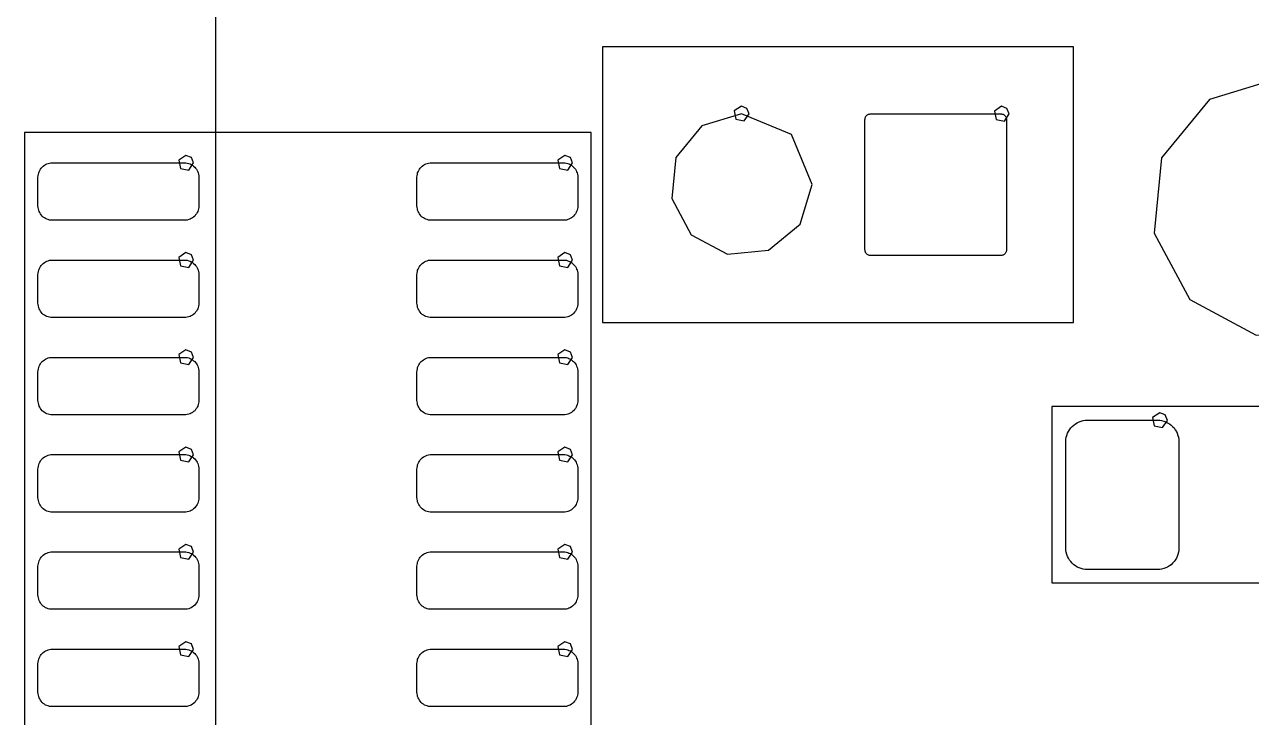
# Model space of a CAD drawing. Extents: x 114 to 258, y 8 to 198.
# Drawn here: x 204.55 to 220.57, y 178.35 to 187.4 of the extents above; entities that cross this region are included whole.
import ezdxf

# ---------------------------------------------------------------- set-up
doc = ezdxf.new("R2010")
doc.units = 0

msp = doc.modelspace()

# ---------------------------------------------------------------- linework, layer by layer
at = {"layer": 'Layer 1', "color": 7}
for points in [[(207.0481, 174.81022), (207.0481, 198.00804)], [(218.2495, 187.1089), (212.09762, 187.1089)], [(212.09762, 187.1089), (212.09762, 183.50972)], [(218.2495, 183.50972), (218.2495, 187.1089)], [(220.967808, 186.704791), (220.024565, 186.418662), (219.399253, 185.656716), (219.302639, 184.675776), (219.767288, 183.806479), (220.636585, 183.34183), (221.617525, 183.438444), (222.37947, 184.063757), (222.6656, 185.006999), (222.536363, 185.656716), (222.168328, 186.207519), (221.617525, 186.575554), (220.967808, 186.704791), (220.967808, 186.704791)], [(213.91118, 186.2326), (213.39556, 186.07766)], [(213.91118, 186.2326), (213.39556, 186.07766)], [(213.91118, 186.331228), (213.818792, 186.269497), (213.840469, 186.160518), (213.949448, 186.13884), (214.01118, 186.231228), (213.981891, 186.301939), (213.91118, 186.331228), (213.91118, 186.331228)], [(213.91118, 186.331228), (213.818792, 186.269497), (213.840469, 186.160518), (213.949448, 186.13884), (214.01118, 186.231228), (213.981891, 186.301939), (213.91118, 186.331228), (213.91118, 186.331228)], [(214.56396, 185.96082), (213.91118, 186.2326)], [(214.56396, 185.96082), (213.91118, 186.2326)], [(215.54186, 186.20466), (215.54694, 186.20974)], [(215.54186, 186.20466), (215.54694, 186.20974)], [(215.54694, 186.20974), (215.55202, 186.21482)], [(215.54694, 186.20974), (215.55202, 186.21482)], [(215.55202, 186.21482), (215.55964, 186.2199)], [(215.55202, 186.21482), (215.55964, 186.2199)], [(215.55964, 186.2199), (215.56472, 186.22244)], [(215.55964, 186.2199), (215.56472, 186.22244)], [(215.56472, 186.22244), (215.57234, 186.22752)], [(215.56472, 186.22244), (215.57234, 186.22752)], [(215.57234, 186.22752), (215.57742, 186.23006)], [(215.57234, 186.22752), (215.57742, 186.23006)], [(215.57742, 186.23006), (215.58504, 186.23006)], [(215.57742, 186.23006), (215.58504, 186.23006)], [(215.58504, 186.23006), (215.59266, 186.2326)], [(215.58504, 186.23006), (215.59266, 186.2326)], [(215.59266, 186.2326), (215.60028, 186.2326)], [(215.59266, 186.2326), (215.60028, 186.2326)], [(215.60028, 186.2326), (217.29954, 186.2326)], [(215.60028, 186.2326), (217.29954, 186.2326)], [(217.308684, 186.330873), (217.216296, 186.269141), (217.237973, 186.160162), (217.346952, 186.138485), (217.408684, 186.230873), (217.379395, 186.301584), (217.308684, 186.330873), (217.308684, 186.330873)], [(217.308684, 186.330873), (217.216296, 186.269141), (217.237973, 186.160162), (217.346952, 186.138485), (217.408684, 186.230873), (217.379395, 186.301584), (217.308684, 186.330873), (217.308684, 186.330873)], [(217.29954, 186.2326), (217.30716, 186.2326)], [(217.29954, 186.2326), (217.30716, 186.2326)], [(217.30716, 186.2326), (217.31478, 186.23006)], [(217.30716, 186.2326), (217.31478, 186.23006)], [(217.31478, 186.23006), (217.3224, 186.23006)], [(217.31478, 186.23006), (217.3224, 186.23006)], [(217.3224, 186.23006), (217.33002, 186.22752)], [(217.3224, 186.23006), (217.33002, 186.22752)], [(217.33002, 186.22752), (217.3351, 186.22244)], [(217.33002, 186.22752), (217.3351, 186.22244)], [(217.3351, 186.22244), (217.34272, 186.2199)], [(217.3351, 186.22244), (217.34272, 186.2199)], [(217.34272, 186.2199), (217.3478, 186.21482)], [(217.34272, 186.2199), (217.3478, 186.21482)], [(217.3478, 186.21482), (217.35288, 186.20974)], [(217.3478, 186.21482), (217.35288, 186.20974)], [(217.35288, 186.20974), (217.35796, 186.20466)], [(217.35288, 186.20974), (217.35796, 186.20466)], [(213.39556, 186.07766), (213.0552, 185.6611)], [(213.39556, 186.07766), (213.0552, 185.6611)], [(215.52408, 186.1564), (215.52662, 186.16402)], [(215.52408, 186.1564), (215.52662, 186.16402)], [(215.52408, 184.45714), (215.52408, 186.1564)], [(215.52408, 184.45714), (215.52408, 186.1564)], [(215.52662, 186.17164), (215.52916, 186.17926)], [(215.52662, 186.17164), (215.52916, 186.17926)], [(215.52662, 186.16402), (215.52662, 186.17164)], [(215.52662, 186.16402), (215.52662, 186.17164)], [(215.52916, 186.17926), (215.5317, 186.18688)], [(215.52916, 186.17926), (215.5317, 186.18688)], [(215.5317, 186.18688), (215.53424, 186.19196)], [(215.5317, 186.18688), (215.53424, 186.19196)], [(215.53424, 186.19196), (215.53678, 186.19958)], [(215.53424, 186.19196), (215.53678, 186.19958)], [(215.53678, 186.19958), (215.54186, 186.20466)], [(215.53678, 186.19958), (215.54186, 186.20466)], [(217.35796, 186.20466), (217.36304, 186.19958)], [(217.35796, 186.20466), (217.36304, 186.19958)], [(217.36304, 186.19958), (217.36558, 186.19196)], [(217.36304, 186.19958), (217.36558, 186.19196)], [(217.36558, 186.19196), (217.37066, 186.18688)], [(217.36558, 186.19196), (217.37066, 186.18688)], [(217.37066, 186.18688), (217.37066, 186.17926)], [(217.37066, 186.18688), (217.37066, 186.17926)], [(217.37066, 186.17926), (217.3732, 186.17164)], [(217.37066, 186.17926), (217.3732, 186.17164)], [(217.3732, 186.17164), (217.37574, 186.16402)], [(217.3732, 186.17164), (217.37574, 186.16402)], [(217.37574, 186.16402), (217.37574, 186.1564)], [(217.37574, 186.16402), (217.37574, 186.1564)], [(217.37574, 186.1564), (217.37574, 184.45714)], [(217.37574, 186.1564), (217.37574, 184.45714)], [(211.94776, 185.98876), (204.54874, 185.98876)], [(204.54874, 185.98876), (204.54874, 176.82952)], [(211.94776, 176.82952), (211.94776, 185.98876)], [(214.83574, 185.30804), (214.56396, 185.96082)], [(214.83574, 185.30804), (214.56396, 185.96082)], [(204.80782, 185.56204), (204.82306, 185.56966)], [(204.82306, 185.56966), (204.84084, 185.57728)], [(204.84084, 185.57728), (204.85862, 185.5849)], [(204.85862, 185.5849), (204.8764, 185.58998)], [(204.8764, 185.58998), (204.89418, 185.59252)], [(204.89418, 185.59252), (204.91196, 185.59252)], [(204.91196, 185.59252), (206.63662, 185.59252)], [(206.657194, 185.690336), (206.564806, 185.628604), (206.586483, 185.519625), (206.695462, 185.497948), (206.757194, 185.590336), (206.727905, 185.661046), (206.657194, 185.690336), (206.657194, 185.690336)], [(206.63662, 185.59252), (206.65694, 185.59252)], [(206.65694, 185.59252), (206.67472, 185.58998)], [(206.67472, 185.58998), (206.6925, 185.5849)], [(206.6925, 185.5849), (206.71028, 185.57728)], [(206.71028, 185.57728), (206.72552, 185.56966)], [(206.72552, 185.56966), (206.74076, 185.56204)], [(209.75828, 185.56204), (209.77352, 185.56966)], [(209.77352, 185.56966), (209.7913, 185.57728)], [(209.7913, 185.57728), (209.80908, 185.5849)], [(209.80908, 185.5849), (209.82686, 185.58998)], [(209.82686, 185.58998), (209.84464, 185.59252)], [(209.84464, 185.59252), (209.86242, 185.59252)], [(209.86242, 185.59252), (211.58708, 185.59252)], [(211.607146, 185.690336), (211.514758, 185.628604), (211.536435, 185.519625), (211.645414, 185.497948), (211.707146, 185.590336), (211.677857, 185.661046), (211.607146, 185.690336), (211.607146, 185.690336)], [(211.58708, 185.59252), (211.60486, 185.59252)], [(211.60486, 185.59252), (211.62518, 185.58998)], [(211.62518, 185.58998), (211.64296, 185.5849)], [(211.64296, 185.5849), (211.6582, 185.57728)], [(211.6582, 185.57728), (211.67598, 185.56966)], [(211.67598, 185.56966), (211.69122, 185.56204)], [(213.0552, 185.6611), (213.00186, 185.1277)], [(213.0552, 185.6611), (213.00186, 185.1277)], [(204.724, 185.40456), (204.72654, 185.42234)], [(204.72654, 185.42234), (204.72908, 185.44266)], [(204.72908, 185.44266), (204.73416, 185.46044)], [(204.73416, 185.46044), (204.73924, 185.47568)], [(204.73924, 185.47568), (204.74686, 185.49346)], [(204.74686, 185.49346), (204.75702, 185.5087)], [(204.75702, 185.5087), (204.76718, 185.52394)], [(204.76718, 185.52394), (204.77988, 185.53664)], [(204.77988, 185.53664), (204.79258, 185.54934)], [(204.79258, 185.54934), (204.80782, 185.56204)], [(206.74076, 185.56204), (206.756, 185.54934)], [(206.756, 185.54934), (206.77124, 185.53664)], [(206.77124, 185.53664), (206.7814, 185.52394)], [(206.7814, 185.52394), (206.7941, 185.5087)], [(206.7941, 185.5087), (206.80426, 185.49346)], [(206.80426, 185.49346), (206.81188, 185.47568)], [(206.81188, 185.47568), (206.81696, 185.46044)], [(206.81696, 185.46044), (206.82204, 185.44266)], [(206.82204, 185.44266), (206.82458, 185.42234)], [(206.82458, 185.42234), (206.82458, 185.40456)], [(209.67446, 185.40456), (209.677, 185.42234)], [(209.677, 185.42234), (209.67954, 185.44266)], [(209.67954, 185.44266), (209.68208, 185.46044)], [(209.68208, 185.46044), (209.6897, 185.47568)], [(209.6897, 185.47568), (209.69732, 185.49346)], [(209.69732, 185.49346), (209.70748, 185.5087)], [(209.70748, 185.5087), (209.71764, 185.52394)], [(209.71764, 185.52394), (209.73034, 185.53664)], [(209.73034, 185.53664), (209.74304, 185.54934)], [(209.74304, 185.54934), (209.75828, 185.56204)], [(211.69122, 185.56204), (211.70646, 185.54934)], [(211.70646, 185.54934), (211.71916, 185.53664)], [(211.71916, 185.53664), (211.73186, 185.52394)], [(211.73186, 185.52394), (211.74456, 185.5087)], [(211.74456, 185.5087), (211.75218, 185.49346)], [(211.75218, 185.49346), (211.7598, 185.47568)], [(211.7598, 185.47568), (211.76742, 185.46044)], [(211.76742, 185.46044), (211.7725, 185.44266)], [(211.7725, 185.44266), (211.77504, 185.42234)], [(211.77504, 185.42234), (211.77504, 185.40456)], [(204.724, 185.03118), (204.724, 185.40456)], [(206.82458, 185.40456), (206.82458, 185.03118)], [(209.67446, 185.03118), (209.67446, 185.40456)], [(211.77504, 185.40456), (211.77504, 185.03118)], [(214.67826, 184.79242), (214.83574, 185.30804)], [(214.67826, 184.79242), (214.83574, 185.30804)], [(213.00186, 185.1277), (213.25586, 184.65272)], [(213.00186, 185.1277), (213.25586, 184.65272)], [(204.72654, 185.01086), (204.724, 185.03118)], [(204.72908, 184.99308), (204.72654, 185.01086)], [(204.73416, 184.9753), (204.72908, 184.99308)], [(204.73924, 184.95752), (204.73416, 184.9753)], [(204.74686, 184.94228), (204.73924, 184.95752)], [(204.75702, 184.92704), (204.74686, 184.94228)], [(204.76718, 184.9118), (204.75702, 184.92704)], [(206.7941, 184.92704), (206.7814, 184.9118)], [(206.80426, 184.94228), (206.7941, 184.92704)], [(206.81188, 184.95752), (206.80426, 184.94228)], [(206.81696, 184.9753), (206.81188, 184.95752)], [(206.82204, 184.99308), (206.81696, 184.9753)], [(206.82458, 185.01086), (206.82204, 184.99308)], [(206.82458, 185.03118), (206.82458, 185.01086)], [(209.677, 185.01086), (209.67446, 185.03118)], [(209.67954, 184.99308), (209.677, 185.01086)], [(209.68208, 184.9753), (209.67954, 184.99308)], [(209.6897, 184.95752), (209.68208, 184.9753)], [(209.69732, 184.94228), (209.6897, 184.95752)], [(209.70748, 184.92704), (209.69732, 184.94228)], [(209.71764, 184.9118), (209.70748, 184.92704)], [(211.74456, 184.92704), (211.73186, 184.9118)], [(211.75218, 184.94228), (211.74456, 184.92704)], [(211.7598, 184.95752), (211.75218, 184.94228)], [(211.76742, 184.9753), (211.7598, 184.95752)], [(211.7725, 184.99308), (211.76742, 184.9753)], [(211.77504, 185.01086), (211.7725, 184.99308)], [(211.77504, 185.03118), (211.77504, 185.01086)], [(204.77988, 184.89656), (204.76718, 184.9118)], [(204.79258, 184.88386), (204.77988, 184.89656)], [(204.80782, 184.8737), (204.79258, 184.88386)], [(204.82306, 184.86354), (204.80782, 184.8737)], [(204.84084, 184.85592), (204.82306, 184.86354)], [(204.85862, 184.85084), (204.84084, 184.85592)], [(204.8764, 184.84576), (204.85862, 184.85084)], [(204.89418, 184.84322), (204.8764, 184.84576)], [(204.91196, 184.84322), (204.89418, 184.84322)], [(206.63662, 184.84322), (204.91196, 184.84322)], [(206.65694, 184.84322), (206.63662, 184.84322)], [(206.67472, 184.84576), (206.65694, 184.84322)], [(206.6925, 184.85084), (206.67472, 184.84576)], [(206.71028, 184.85592), (206.6925, 184.85084)], [(206.72552, 184.86354), (206.71028, 184.85592)], [(206.74076, 184.8737), (206.72552, 184.86354)], [(206.756, 184.88386), (206.74076, 184.8737)], [(206.77124, 184.89656), (206.756, 184.88386)], [(206.7814, 184.9118), (206.77124, 184.89656)], [(209.73034, 184.89656), (209.71764, 184.9118)], [(209.74304, 184.88386), (209.73034, 184.89656)], [(209.75828, 184.8737), (209.74304, 184.88386)], [(209.77352, 184.86354), (209.75828, 184.8737)], [(209.7913, 184.85592), (209.77352, 184.86354)], [(209.80908, 184.85084), (209.7913, 184.85592)], [(209.82686, 184.84576), (209.80908, 184.85084)], [(209.84464, 184.84322), (209.82686, 184.84576)], [(209.86242, 184.84322), (209.84464, 184.84322)], [(211.58708, 184.84322), (209.86242, 184.84322)], [(211.60486, 184.84322), (211.58708, 184.84322)], [(211.62518, 184.84576), (211.60486, 184.84322)], [(211.64296, 184.85084), (211.62518, 184.84576)], [(211.6582, 184.85592), (211.64296, 184.85084)], [(211.67598, 184.86354), (211.6582, 184.85592)], [(211.69122, 184.8737), (211.67598, 184.86354)], [(211.70646, 184.88386), (211.69122, 184.8737)], [(211.71916, 184.89656), (211.70646, 184.88386)], [(211.73186, 184.9118), (211.71916, 184.89656)], [(214.26424, 184.45206), (214.67826, 184.79242)], [(214.26424, 184.45206), (214.67826, 184.79242)], [(213.25586, 184.65272), (213.7283, 184.40126)], [(213.25586, 184.65272), (213.7283, 184.40126)], [(213.7283, 184.40126), (214.26424, 184.45206)], [(213.7283, 184.40126), (214.26424, 184.45206)], [(215.52662, 184.44952), (215.52408, 184.45714)], [(215.52662, 184.44952), (215.52408, 184.45714)], [(215.52662, 184.4419), (215.52662, 184.44952)], [(215.52662, 184.4419), (215.52662, 184.44952)], [(217.37574, 184.44952), (217.3732, 184.4419)], [(217.37574, 184.44952), (217.3732, 184.4419)], [(217.37574, 184.45714), (217.37574, 184.44952)], [(217.37574, 184.45714), (217.37574, 184.44952)], [(204.79258, 184.27934), (204.80782, 184.29204)], [(204.80782, 184.29204), (204.82306, 184.29966)], [(204.82306, 184.29966), (204.84084, 184.30728)], [(204.84084, 184.30728), (204.85862, 184.3149)], [(204.85862, 184.3149), (204.8764, 184.31998)], [(204.8764, 184.31998), (204.89418, 184.32252)], [(204.89418, 184.32252), (204.91196, 184.32252)], [(204.91196, 184.32252), (206.63662, 184.32252)], [(206.657194, 184.420234), (206.564806, 184.358502), (206.586483, 184.249523), (206.695462, 184.227846), (206.757194, 184.320234), (206.727905, 184.390945), (206.657194, 184.420234), (206.657194, 184.420234)], [(206.63662, 184.32252), (206.65694, 184.32252)], [(206.65694, 184.32252), (206.67472, 184.31998)], [(206.67472, 184.31998), (206.6925, 184.3149)], [(206.6925, 184.3149), (206.71028, 184.30728)], [(206.71028, 184.30728), (206.72552, 184.29966)], [(206.72552, 184.29966), (206.74076, 184.29204)], [(206.74076, 184.29204), (206.756, 184.27934)], [(209.74304, 184.27934), (209.75828, 184.29204)], [(209.75828, 184.29204), (209.77352, 184.29966)], [(209.77352, 184.29966), (209.7913, 184.30728)], [(209.7913, 184.30728), (209.80908, 184.3149)], [(209.80908, 184.3149), (209.82686, 184.31998)], [(209.82686, 184.31998), (209.84464, 184.32252)], [(209.84464, 184.32252), (209.86242, 184.32252)], [(209.86242, 184.32252), (211.58708, 184.32252)], [(211.607146, 184.420234), (211.514758, 184.358502), (211.536435, 184.249523), (211.645414, 184.227846), (211.707146, 184.320234), (211.677857, 184.390945), (211.607146, 184.420234), (211.607146, 184.420234)], [(211.58708, 184.32252), (211.60486, 184.32252)], [(211.60486, 184.32252), (211.62518, 184.31998)], [(211.62518, 184.31998), (211.64296, 184.3149)], [(211.64296, 184.3149), (211.6582, 184.30728)], [(211.6582, 184.30728), (211.67598, 184.29966)], [(211.67598, 184.29966), (211.69122, 184.29204)], [(211.69122, 184.29204), (211.70646, 184.27934)], [(215.52916, 184.43682), (215.52662, 184.4419)], [(215.52916, 184.43682), (215.52662, 184.4419)], [(215.5317, 184.4292), (215.52916, 184.43682)], [(215.5317, 184.4292), (215.52916, 184.43682)], [(215.53424, 184.42158), (215.5317, 184.4292)], [(215.53424, 184.42158), (215.5317, 184.4292)], [(215.53678, 184.4165), (215.53424, 184.42158)], [(215.53678, 184.4165), (215.53424, 184.42158)], [(215.54186, 184.40888), (215.53678, 184.4165)], [(215.54186, 184.40888), (215.53678, 184.4165)], [(215.54694, 184.4038), (215.54186, 184.40888)], [(215.54694, 184.4038), (215.54186, 184.40888)], [(215.55202, 184.39872), (215.54694, 184.4038)], [(215.55202, 184.39872), (215.54694, 184.4038)], [(215.55964, 184.39618), (215.55202, 184.39872)], [(215.55964, 184.39618), (215.55202, 184.39872)], [(215.56472, 184.3911), (215.55964, 184.39618)], [(215.56472, 184.3911), (215.55964, 184.39618)], [(215.57234, 184.38856), (215.56472, 184.3911)], [(215.57234, 184.38856), (215.56472, 184.3911)], [(215.57742, 184.38602), (215.57234, 184.38856)], [(215.57742, 184.38602), (215.57234, 184.38856)], [(215.58504, 184.38348), (215.57742, 184.38602)], [(215.58504, 184.38348), (215.57742, 184.38602)], [(215.59266, 184.38348), (215.58504, 184.38348)], [(215.59266, 184.38348), (215.58504, 184.38348)], [(215.60028, 184.38348), (215.59266, 184.38348)], [(215.60028, 184.38348), (215.59266, 184.38348)], [(217.29954, 184.38348), (215.60028, 184.38348)], [(217.29954, 184.38348), (215.60028, 184.38348)], [(217.30716, 184.38348), (217.29954, 184.38348)], [(217.30716, 184.38348), (217.29954, 184.38348)], [(217.31478, 184.38348), (217.30716, 184.38348)], [(217.31478, 184.38348), (217.30716, 184.38348)], [(217.3224, 184.38602), (217.31478, 184.38348)], [(217.3224, 184.38602), (217.31478, 184.38348)], [(217.33002, 184.38856), (217.3224, 184.38602)], [(217.33002, 184.38856), (217.3224, 184.38602)], [(217.3351, 184.3911), (217.33002, 184.38856)], [(217.3351, 184.3911), (217.33002, 184.38856)], [(217.34272, 184.39618), (217.3351, 184.3911)], [(217.34272, 184.39618), (217.3351, 184.3911)], [(217.3478, 184.39872), (217.34272, 184.39618)], [(217.3478, 184.39872), (217.34272, 184.39618)], [(217.35288, 184.4038), (217.3478, 184.39872)], [(217.35288, 184.4038), (217.3478, 184.39872)], [(217.35796, 184.40888), (217.35288, 184.4038)], [(217.35796, 184.40888), (217.35288, 184.4038)], [(217.36304, 184.4165), (217.35796, 184.40888)], [(217.36304, 184.4165), (217.35796, 184.40888)], [(217.36558, 184.42158), (217.36304, 184.4165)], [(217.36558, 184.42158), (217.36304, 184.4165)], [(217.37066, 184.4292), (217.36558, 184.42158)], [(217.37066, 184.4292), (217.36558, 184.42158)], [(217.3732, 184.4419), (217.37066, 184.43682)], [(217.3732, 184.4419), (217.37066, 184.43682)], [(217.37066, 184.43682), (217.37066, 184.4292)], [(217.37066, 184.43682), (217.37066, 184.4292)], [(204.724, 184.13456), (204.72654, 184.15234)], [(204.724, 183.76118), (204.724, 184.13456)], [(204.72654, 184.15234), (204.72908, 184.17266)], [(204.72908, 184.17266), (204.73416, 184.19044)], [(204.73416, 184.19044), (204.73924, 184.20568)], [(204.73924, 184.20568), (204.74686, 184.22346)], [(204.74686, 184.22346), (204.75702, 184.2387)], [(204.75702, 184.2387), (204.76718, 184.25394)], [(204.76718, 184.25394), (204.77988, 184.26664)], [(204.77988, 184.26664), (204.79258, 184.27934)], [(206.756, 184.27934), (206.77124, 184.26664)], [(206.77124, 184.26664), (206.7814, 184.25394)], [(206.7814, 184.25394), (206.7941, 184.2387)], [(206.7941, 184.2387), (206.80426, 184.22346)], [(206.80426, 184.22346), (206.81188, 184.20568)], [(206.81188, 184.20568), (206.81696, 184.19044)], [(206.81696, 184.19044), (206.82204, 184.17266)], [(206.82204, 184.17266), (206.82458, 184.15234)], [(206.82458, 184.15234), (206.82458, 184.13456)], [(206.82458, 184.13456), (206.82458, 183.76118)], [(209.67446, 184.13456), (209.677, 184.15234)], [(209.67446, 183.76118), (209.67446, 184.13456)], [(209.677, 184.15234), (209.67954, 184.17266)], [(209.67954, 184.17266), (209.68208, 184.19044)], [(209.68208, 184.19044), (209.6897, 184.20568)], [(209.6897, 184.20568), (209.69732, 184.22346)], [(209.69732, 184.22346), (209.70748, 184.2387)], [(209.70748, 184.2387), (209.71764, 184.25394)], [(209.71764, 184.25394), (209.73034, 184.26664)], [(209.73034, 184.26664), (209.74304, 184.27934)], [(211.70646, 184.27934), (211.71916, 184.26664)], [(211.71916, 184.26664), (211.73186, 184.25394)], [(211.73186, 184.25394), (211.74456, 184.2387)], [(211.74456, 184.2387), (211.75218, 184.22346)], [(211.75218, 184.22346), (211.7598, 184.20568)], [(211.7598, 184.20568), (211.76742, 184.19044)], [(211.76742, 184.19044), (211.7725, 184.17266)], [(211.7725, 184.17266), (211.77504, 184.15234)], [(211.77504, 184.15234), (211.77504, 184.13456)], [(211.77504, 184.13456), (211.77504, 183.76118)], [(204.72654, 183.74086), (204.724, 183.76118)], [(204.72908, 183.72308), (204.72654, 183.74086)], [(204.73416, 183.7053), (204.72908, 183.72308)], [(204.73924, 183.68752), (204.73416, 183.7053)], [(204.74686, 183.67228), (204.73924, 183.68752)], [(204.75702, 183.65704), (204.74686, 183.67228)], [(204.76718, 183.6418), (204.75702, 183.65704)], [(206.7941, 183.65704), (206.7814, 183.6418)], [(206.80426, 183.67228), (206.7941, 183.65704)], [(206.81188, 183.68752), (206.80426, 183.67228)], [(206.81696, 183.7053), (206.81188, 183.68752)], [(206.82204, 183.72308), (206.81696, 183.7053)], [(206.82458, 183.74086), (206.82204, 183.72308)], [(206.82458, 183.76118), (206.82458, 183.74086)], [(209.677, 183.74086), (209.67446, 183.76118)], [(209.67954, 183.72308), (209.677, 183.74086)], [(209.68208, 183.7053), (209.67954, 183.72308)], [(209.6897, 183.68752), (209.68208, 183.7053)], [(209.69732, 183.67228), (209.6897, 183.68752)], [(209.70748, 183.65704), (209.69732, 183.67228)], [(209.71764, 183.6418), (209.70748, 183.65704)], [(211.74456, 183.65704), (211.73186, 183.6418)], [(211.75218, 183.67228), (211.74456, 183.65704)], [(211.7598, 183.68752), (211.75218, 183.67228)], [(211.76742, 183.7053), (211.7598, 183.68752)], [(211.7725, 183.72308), (211.76742, 183.7053)], [(211.77504, 183.74086), (211.7725, 183.72308)], [(211.77504, 183.76118), (211.77504, 183.74086)], [(204.77988, 183.62656), (204.76718, 183.6418)], [(204.79258, 183.61386), (204.77988, 183.62656)], [(204.80782, 183.6037), (204.79258, 183.61386)], [(204.82306, 183.59354), (204.80782, 183.6037)], [(204.84084, 183.58592), (204.82306, 183.59354)], [(204.85862, 183.58084), (204.84084, 183.58592)], [(204.8764, 183.57576), (204.85862, 183.58084)], [(204.89418, 183.57322), (204.8764, 183.57576)], [(204.91196, 183.57322), (204.89418, 183.57322)], [(206.63662, 183.57322), (204.91196, 183.57322)], [(206.65694, 183.57322), (206.63662, 183.57322)], [(206.67472, 183.57576), (206.65694, 183.57322)], [(206.6925, 183.58084), (206.67472, 183.57576)], [(206.71028, 183.58592), (206.6925, 183.58084)], [(206.72552, 183.59354), (206.71028, 183.58592)], [(206.74076, 183.6037), (206.72552, 183.59354)], [(206.756, 183.61386), (206.74076, 183.6037)], [(206.77124, 183.62656), (206.756, 183.61386)], [(206.7814, 183.6418), (206.77124, 183.62656)], [(209.73034, 183.62656), (209.71764, 183.6418)], [(209.74304, 183.61386), (209.73034, 183.62656)], [(209.75828, 183.6037), (209.74304, 183.61386)], [(209.77352, 183.59354), (209.75828, 183.6037)], [(209.7913, 183.58592), (209.77352, 183.59354)], [(209.80908, 183.58084), (209.7913, 183.58592)], [(209.82686, 183.57576), (209.80908, 183.58084)], [(209.84464, 183.57322), (209.82686, 183.57576)], [(209.86242, 183.57322), (209.84464, 183.57322)], [(211.58708, 183.57322), (209.86242, 183.57322)], [(211.60486, 183.57322), (211.58708, 183.57322)], [(211.62518, 183.57576), (211.60486, 183.57322)], [(211.64296, 183.58084), (211.62518, 183.57576)], [(211.6582, 183.58592), (211.64296, 183.58084)], [(211.67598, 183.59354), (211.6582, 183.58592)], [(211.69122, 183.6037), (211.67598, 183.59354)], [(211.70646, 183.61386), (211.69122, 183.6037)], [(211.71916, 183.62656), (211.70646, 183.61386)], [(211.73186, 183.6418), (211.71916, 183.62656)], [(212.09762, 183.50972), (218.2495, 183.50972)], [(204.77988, 182.99664), (204.79258, 183.00934)], [(204.79258, 183.00934), (204.80782, 183.02204)], [(204.80782, 183.02204), (204.82306, 183.02966)], [(204.82306, 183.02966), (204.84084, 183.03728)], [(204.84084, 183.03728), (204.85862, 183.0449)], [(204.85862, 183.0449), (204.8764, 183.04998)], [(204.8764, 183.04998), (204.89418, 183.05252)], [(204.89418, 183.05252), (204.91196, 183.05252)], [(204.91196, 183.05252), (206.63662, 183.05252)], [(206.657194, 183.150234), (206.564806, 183.088502), (206.586483, 182.979523), (206.695462, 182.957846), (206.757194, 183.050234), (206.727905, 183.120945), (206.657194, 183.150234), (206.657194, 183.150234)], [(206.63662, 183.05252), (206.65694, 183.05252)], [(206.65694, 183.05252), (206.67472, 183.04998)], [(206.67472, 183.04998), (206.6925, 183.0449)], [(206.6925, 183.0449), (206.71028, 183.03728)], [(206.71028, 183.03728), (206.72552, 183.02966)], [(206.72552, 183.02966), (206.74076, 183.02204)], [(206.74076, 183.02204), (206.756, 183.00934)], [(206.756, 183.00934), (206.77124, 182.99664)], [(209.73034, 182.99664), (209.74304, 183.00934)], [(209.74304, 183.00934), (209.75828, 183.02204)], [(209.75828, 183.02204), (209.77352, 183.02966)], [(209.77352, 183.02966), (209.7913, 183.03728)], [(209.7913, 183.03728), (209.80908, 183.0449)], [(209.80908, 183.0449), (209.82686, 183.04998)], [(209.82686, 183.04998), (209.84464, 183.05252)], [(209.84464, 183.05252), (209.86242, 183.05252)], [(209.86242, 183.05252), (211.58708, 183.05252)], [(211.607146, 183.150234), (211.514758, 183.088502), (211.536435, 182.979523), (211.645414, 182.957846), (211.707146, 183.050234), (211.677857, 183.120945), (211.607146, 183.150234), (211.607146, 183.150234)], [(211.58708, 183.05252), (211.60486, 183.05252)], [(211.60486, 183.05252), (211.62518, 183.04998)], [(211.62518, 183.04998), (211.64296, 183.0449)], [(211.64296, 183.0449), (211.6582, 183.03728)], [(211.6582, 183.03728), (211.67598, 183.02966)], [(211.67598, 183.02966), (211.69122, 183.02204)], [(211.69122, 183.02204), (211.70646, 183.00934)], [(211.70646, 183.00934), (211.71916, 182.99664)], [(204.724, 182.86456), (204.72654, 182.88234)], [(204.724, 182.49118), (204.724, 182.86456)], [(204.72654, 182.88234), (204.72908, 182.90266)], [(204.72908, 182.90266), (204.73416, 182.92044)], [(204.73416, 182.92044), (204.73924, 182.93568)], [(204.73924, 182.93568), (204.74686, 182.95346)], [(204.74686, 182.95346), (204.75702, 182.9687)], [(204.75702, 182.9687), (204.76718, 182.98394)], [(204.76718, 182.98394), (204.77988, 182.99664)], [(206.77124, 182.99664), (206.7814, 182.98394)], [(206.7814, 182.98394), (206.7941, 182.9687)], [(206.7941, 182.9687), (206.80426, 182.95346)], [(206.80426, 182.95346), (206.81188, 182.93568)], [(206.81188, 182.93568), (206.81696, 182.92044)], [(206.81696, 182.92044), (206.82204, 182.90266)], [(206.82204, 182.90266), (206.82458, 182.88234)], [(206.82458, 182.88234), (206.82458, 182.86456)], [(206.82458, 182.86456), (206.82458, 182.49118)], [(209.67446, 182.86456), (209.677, 182.88234)], [(209.67446, 182.49118), (209.67446, 182.86456)], [(209.677, 182.88234), (209.67954, 182.90266)], [(209.67954, 182.90266), (209.68208, 182.92044)], [(209.68208, 182.92044), (209.6897, 182.93568)], [(209.6897, 182.93568), (209.69732, 182.95346)], [(209.69732, 182.95346), (209.70748, 182.9687)], [(209.70748, 182.9687), (209.71764, 182.98394)], [(209.71764, 182.98394), (209.73034, 182.99664)], [(211.71916, 182.99664), (211.73186, 182.98394)], [(211.73186, 182.98394), (211.74456, 182.9687)], [(211.74456, 182.9687), (211.75218, 182.95346)], [(211.75218, 182.95346), (211.7598, 182.93568)], [(211.7598, 182.93568), (211.76742, 182.92044)], [(211.76742, 182.92044), (211.7725, 182.90266)], [(211.7725, 182.90266), (211.77504, 182.88234)], [(211.77504, 182.88234), (211.77504, 182.86456)], [(211.77504, 182.86456), (211.77504, 182.49118)], [(204.72654, 182.47086), (204.724, 182.49118)], [(204.72908, 182.45308), (204.72654, 182.47086)], [(204.73416, 182.4353), (204.72908, 182.45308)], [(204.73924, 182.41752), (204.73416, 182.4353)], [(204.74686, 182.40228), (204.73924, 182.41752)], [(204.75702, 182.38704), (204.74686, 182.40228)], [(204.76718, 182.3718), (204.75702, 182.38704)], [(204.77988, 182.35656), (204.76718, 182.3718)], [(206.7814, 182.3718), (206.77124, 182.35656)], [(206.7941, 182.38704), (206.7814, 182.3718)], [(206.80426, 182.40228), (206.7941, 182.38704)], [(206.81188, 182.41752), (206.80426, 182.40228)], [(206.81696, 182.4353), (206.81188, 182.41752)], [(206.82204, 182.45308), (206.81696, 182.4353)], [(206.82458, 182.47086), (206.82204, 182.45308)], [(206.82458, 182.49118), (206.82458, 182.47086)], [(209.677, 182.47086), (209.67446, 182.49118)], [(209.67954, 182.45308), (209.677, 182.47086)], [(209.68208, 182.4353), (209.67954, 182.45308)], [(209.6897, 182.41752), (209.68208, 182.4353)], [(209.69732, 182.40228), (209.6897, 182.41752)], [(209.70748, 182.38704), (209.69732, 182.40228)], [(209.71764, 182.3718), (209.70748, 182.38704)], [(209.73034, 182.35656), (209.71764, 182.3718)], [(211.73186, 182.3718), (211.71916, 182.35656)], [(211.74456, 182.38704), (211.73186, 182.3718)], [(211.75218, 182.40228), (211.74456, 182.38704)], [(211.7598, 182.41752), (211.75218, 182.40228)], [(211.76742, 182.4353), (211.7598, 182.41752)], [(211.7725, 182.45308), (211.76742, 182.4353)], [(211.77504, 182.47086), (211.7725, 182.45308)], [(211.77504, 182.49118), (211.77504, 182.47086)], [(222.92818, 182.4099), (217.96756, 182.4099)], [(217.96756, 182.4099), (217.96756, 180.10866)], [(204.79258, 182.34386), (204.77988, 182.35656)], [(204.80782, 182.3337), (204.79258, 182.34386)], [(204.82306, 182.32354), (204.80782, 182.3337)], [(204.84084, 182.31592), (204.82306, 182.32354)], [(204.85862, 182.31084), (204.84084, 182.31592)], [(204.8764, 182.30576), (204.85862, 182.31084)], [(204.89418, 182.30322), (204.8764, 182.30576)], [(204.91196, 182.30322), (204.89418, 182.30322)], [(206.63662, 182.30322), (204.91196, 182.30322)], [(206.65694, 182.30322), (206.63662, 182.30322)], [(206.67472, 182.30576), (206.65694, 182.30322)], [(206.6925, 182.31084), (206.67472, 182.30576)], [(206.71028, 182.31592), (206.6925, 182.31084)], [(206.72552, 182.32354), (206.71028, 182.31592)], [(206.74076, 182.3337), (206.72552, 182.32354)], [(206.756, 182.34386), (206.74076, 182.3337)], [(206.77124, 182.35656), (206.756, 182.34386)], [(209.74304, 182.34386), (209.73034, 182.35656)], [(209.75828, 182.3337), (209.74304, 182.34386)], [(209.77352, 182.32354), (209.75828, 182.3337)], [(209.7913, 182.31592), (209.77352, 182.32354)], [(209.80908, 182.31084), (209.7913, 182.31592)], [(209.82686, 182.30576), (209.80908, 182.31084)], [(209.84464, 182.30322), (209.82686, 182.30576)], [(209.86242, 182.30322), (209.84464, 182.30322)], [(211.58708, 182.30322), (209.86242, 182.30322)], [(211.60486, 182.30322), (211.58708, 182.30322)], [(211.62518, 182.30576), (211.60486, 182.30322)], [(211.64296, 182.31084), (211.62518, 182.30576)], [(211.6582, 182.31592), (211.64296, 182.31084)], [(211.67598, 182.32354), (211.6582, 182.31592)], [(211.69122, 182.3337), (211.67598, 182.32354)], [(211.70646, 182.34386), (211.69122, 182.3337)], [(211.71916, 182.35656), (211.70646, 182.34386)], [(218.29776, 182.19908), (218.32316, 182.21178)], [(218.32316, 182.21178), (218.34856, 182.2194)], [(218.34856, 182.2194), (218.37396, 182.22702)], [(218.37396, 182.22702), (218.4019, 182.2321)], [(218.4019, 182.2321), (218.4273, 182.2321)], [(218.4273, 182.2321), (219.34678, 182.2321)], [(219.375228, 182.329814), (219.28284, 182.268082), (219.304517, 182.159103), (219.413496, 182.137426), (219.475228, 182.229814), (219.445939, 182.300525), (219.375228, 182.329814), (219.375228, 182.329814)], [(219.34678, 182.2321), (219.37472, 182.2321)], [(219.37472, 182.2321), (219.40012, 182.22702)], [(219.40012, 182.22702), (219.42806, 182.2194)], [(219.42806, 182.2194), (219.45346, 182.21178)], [(219.45346, 182.21178), (219.47886, 182.19908)], [(218.16314, 182.03398), (218.17076, 182.06192)], [(218.17076, 182.06192), (218.18346, 182.08478)], [(218.18346, 182.08478), (218.19616, 182.10764)], [(218.19616, 182.10764), (218.21394, 182.1305)], [(218.21394, 182.1305), (218.23172, 182.15082)], [(218.23172, 182.15082), (218.25204, 182.1686)], [(218.25204, 182.1686), (218.2749, 182.18638)], [(218.2749, 182.18638), (218.29776, 182.19908)], [(219.47886, 182.19908), (219.50172, 182.18638)], [(219.50172, 182.18638), (219.52458, 182.1686)], [(219.52458, 182.1686), (219.54236, 182.15082)], [(219.54236, 182.15082), (219.56268, 182.1305)], [(219.56268, 182.1305), (219.57792, 182.10764)], [(219.57792, 182.10764), (219.59316, 182.08478)], [(219.59316, 182.08478), (219.60332, 182.06192)], [(219.60332, 182.06192), (219.61348, 182.03398)], [(218.15044, 181.98064), (218.15552, 182.00858)], [(218.15044, 181.95524), (218.15044, 181.98064)], [(218.15044, 180.56078), (218.15044, 181.95524)], [(218.15552, 182.00858), (218.16314, 182.03398)], [(219.61348, 182.03398), (219.61856, 182.00858)], [(219.61856, 182.00858), (219.62364, 181.98064)], [(219.62364, 181.98064), (219.62618, 181.95524)], [(219.62618, 181.95524), (219.62618, 180.56078)], [(204.76718, 181.71394), (204.77988, 181.72664)], [(204.77988, 181.72664), (204.79258, 181.73934)], [(204.79258, 181.73934), (204.80782, 181.75204)], [(204.80782, 181.75204), (204.82306, 181.75966)], [(204.82306, 181.75966), (204.84084, 181.76728)], [(204.84084, 181.76728), (204.85862, 181.7749)], [(204.85862, 181.7749), (204.8764, 181.77998)], [(204.8764, 181.77998), (204.89418, 181.78252)], [(204.89418, 181.78252), (204.91196, 181.78252)], [(204.91196, 181.78252), (206.63662, 181.78252)], [(206.657194, 181.880234), (206.564806, 181.818502), (206.586483, 181.709523), (206.695462, 181.687846), (206.757194, 181.780234), (206.727905, 181.850945), (206.657194, 181.880234), (206.657194, 181.880234)], [(206.63662, 181.78252), (206.65694, 181.78252)], [(206.65694, 181.78252), (206.67472, 181.77998)], [(206.67472, 181.77998), (206.6925, 181.7749)], [(206.6925, 181.7749), (206.71028, 181.76728)], [(206.71028, 181.76728), (206.72552, 181.75966)], [(206.72552, 181.75966), (206.74076, 181.75204)], [(206.74076, 181.75204), (206.756, 181.73934)], [(206.756, 181.73934), (206.77124, 181.72664)], [(206.77124, 181.72664), (206.7814, 181.71394)], [(209.71764, 181.71394), (209.73034, 181.72664)], [(209.73034, 181.72664), (209.74304, 181.73934)], [(209.74304, 181.73934), (209.75828, 181.75204)], [(209.75828, 181.75204), (209.77352, 181.75966)], [(209.77352, 181.75966), (209.7913, 181.76728)], [(209.7913, 181.76728), (209.80908, 181.7749)], [(209.80908, 181.7749), (209.82686, 181.77998)], [(209.82686, 181.77998), (209.84464, 181.78252)], [(209.84464, 181.78252), (209.86242, 181.78252)], [(209.86242, 181.78252), (211.58708, 181.78252)], [(211.607146, 181.880234), (211.514758, 181.818502), (211.536435, 181.709523), (211.645414, 181.687846), (211.707146, 181.780234), (211.677857, 181.850945), (211.607146, 181.880234), (211.607146, 181.880234)], [(211.58708, 181.78252), (211.60486, 181.78252)], [(211.60486, 181.78252), (211.62518, 181.77998)], [(211.62518, 181.77998), (211.64296, 181.7749)], [(211.64296, 181.7749), (211.6582, 181.76728)], [(211.6582, 181.76728), (211.67598, 181.75966)], [(211.67598, 181.75966), (211.69122, 181.75204)], [(211.69122, 181.75204), (211.70646, 181.73934)], [(211.70646, 181.73934), (211.71916, 181.72664)], [(211.71916, 181.72664), (211.73186, 181.71394)], [(204.724, 181.59456), (204.72654, 181.61234)], [(204.724, 181.22118), (204.724, 181.59456)], [(204.72654, 181.61234), (204.72908, 181.63266)], [(204.72908, 181.63266), (204.73416, 181.65044)], [(204.73416, 181.65044), (204.73924, 181.66568)], [(204.73924, 181.66568), (204.74686, 181.68346)], [(204.74686, 181.68346), (204.75702, 181.6987)], [(204.75702, 181.6987), (204.76718, 181.71394)], [(206.7814, 181.71394), (206.7941, 181.6987)], [(206.7941, 181.6987), (206.80426, 181.68346)], [(206.80426, 181.68346), (206.81188, 181.66568)], [(206.81188, 181.66568), (206.81696, 181.65044)], [(206.81696, 181.65044), (206.82204, 181.63266)], [(206.82204, 181.63266), (206.82458, 181.61234)], [(206.82458, 181.61234), (206.82458, 181.59456)], [(206.82458, 181.59456), (206.82458, 181.22118)], [(209.67446, 181.59456), (209.677, 181.61234)], [(209.67446, 181.22118), (209.67446, 181.59456)], [(209.677, 181.61234), (209.67954, 181.63266)], [(209.67954, 181.63266), (209.68208, 181.65044)], [(209.68208, 181.65044), (209.6897, 181.66568)], [(209.6897, 181.66568), (209.69732, 181.68346)], [(209.69732, 181.68346), (209.70748, 181.6987)], [(209.70748, 181.6987), (209.71764, 181.71394)], [(211.73186, 181.71394), (211.74456, 181.6987)], [(211.74456, 181.6987), (211.75218, 181.68346)], [(211.75218, 181.68346), (211.7598, 181.66568)], [(211.7598, 181.66568), (211.76742, 181.65044)], [(211.76742, 181.65044), (211.7725, 181.63266)], [(211.7725, 181.63266), (211.77504, 181.61234)], [(211.77504, 181.61234), (211.77504, 181.59456)], [(211.77504, 181.59456), (211.77504, 181.22118)], [(204.72654, 181.20086), (204.724, 181.22118)], [(204.72908, 181.18308), (204.72654, 181.20086)], [(204.73416, 181.1653), (204.72908, 181.18308)], [(204.73924, 181.14752), (204.73416, 181.1653)], [(204.74686, 181.13228), (204.73924, 181.14752)], [(204.75702, 181.11704), (204.74686, 181.13228)], [(204.76718, 181.1018), (204.75702, 181.11704)], [(204.77988, 181.08656), (204.76718, 181.1018)], [(204.79258, 181.07386), (204.77988, 181.08656)], [(206.77124, 181.08656), (206.756, 181.07386)], [(206.7814, 181.1018), (206.77124, 181.08656)], [(206.7941, 181.11704), (206.7814, 181.1018)], [(206.80426, 181.13228), (206.7941, 181.11704)], [(206.81188, 181.14752), (206.80426, 181.13228)], [(206.81696, 181.1653), (206.81188, 181.14752)], [(206.82204, 181.18308), (206.81696, 181.1653)], [(206.82458, 181.20086), (206.82204, 181.18308)], [(206.82458, 181.22118), (206.82458, 181.20086)], [(209.677, 181.20086), (209.67446, 181.22118)], [(209.67954, 181.18308), (209.677, 181.20086)], [(209.68208, 181.1653), (209.67954, 181.18308)], [(209.6897, 181.14752), (209.68208, 181.1653)], [(209.69732, 181.13228), (209.6897, 181.14752)], [(209.70748, 181.11704), (209.69732, 181.13228)], [(209.71764, 181.1018), (209.70748, 181.11704)], [(209.73034, 181.08656), (209.71764, 181.1018)], [(209.74304, 181.07386), (209.73034, 181.08656)], [(211.71916, 181.08656), (211.70646, 181.07386)], [(211.73186, 181.1018), (211.71916, 181.08656)], [(211.74456, 181.11704), (211.73186, 181.1018)], [(211.75218, 181.13228), (211.74456, 181.11704)], [(211.7598, 181.14752), (211.75218, 181.13228)], [(211.76742, 181.1653), (211.7598, 181.14752)], [(211.7725, 181.18308), (211.76742, 181.1653)], [(211.77504, 181.20086), (211.7725, 181.18308)], [(211.77504, 181.22118), (211.77504, 181.20086)], [(204.80782, 181.0637), (204.79258, 181.07386)], [(204.82306, 181.05354), (204.80782, 181.0637)], [(204.84084, 181.04592), (204.82306, 181.05354)], [(204.85862, 181.04084), (204.84084, 181.04592)], [(204.8764, 181.03576), (204.85862, 181.04084)], [(204.89418, 181.03322), (204.8764, 181.03576)], [(204.91196, 181.03322), (204.89418, 181.03322)], [(206.63662, 181.03322), (204.91196, 181.03322)], [(206.65694, 181.03322), (206.63662, 181.03322)], [(206.67472, 181.03576), (206.65694, 181.03322)], [(206.6925, 181.04084), (206.67472, 181.03576)], [(206.71028, 181.04592), (206.6925, 181.04084)], [(206.72552, 181.05354), (206.71028, 181.04592)], [(206.74076, 181.0637), (206.72552, 181.05354)], [(206.756, 181.07386), (206.74076, 181.0637)], [(209.75828, 181.0637), (209.74304, 181.07386)], [(209.77352, 181.05354), (209.75828, 181.0637)], [(209.7913, 181.04592), (209.77352, 181.05354)], [(209.80908, 181.04084), (209.7913, 181.04592)], [(209.82686, 181.03576), (209.80908, 181.04084)], [(209.84464, 181.03322), (209.82686, 181.03576)], [(209.86242, 181.03322), (209.84464, 181.03322)], [(211.58708, 181.03322), (209.86242, 181.03322)], [(211.60486, 181.03322), (211.58708, 181.03322)], [(211.62518, 181.03576), (211.60486, 181.03322)], [(211.64296, 181.04084), (211.62518, 181.03576)], [(211.6582, 181.04592), (211.64296, 181.04084)], [(211.67598, 181.05354), (211.6582, 181.04592)], [(211.69122, 181.0637), (211.67598, 181.05354)], [(211.70646, 181.07386), (211.69122, 181.0637)], [(206.657194, 180.610234), (206.564806, 180.548502), (206.586483, 180.439523), (206.695462, 180.417846), (206.757194, 180.510234), (206.727905, 180.580945), (206.657194, 180.610234), (206.657194, 180.610234)], [(211.607146, 180.610234), (211.514758, 180.548502), (211.536435, 180.439523), (211.645414, 180.417846), (211.707146, 180.510234), (211.677857, 180.580945), (211.607146, 180.610234), (211.607146, 180.610234)], [(204.75702, 180.4287), (204.76718, 180.44394)], [(204.76718, 180.44394), (204.77988, 180.45664)], [(204.77988, 180.45664), (204.79258, 180.46934)], [(204.79258, 180.46934), (204.80782, 180.48204)], [(204.80782, 180.48204), (204.82306, 180.48966)], [(204.82306, 180.48966), (204.84084, 180.49728)], [(204.84084, 180.49728), (204.85862, 180.5049)], [(204.85862, 180.5049), (204.8764, 180.50998)], [(204.8764, 180.50998), (204.89418, 180.51252)], [(204.89418, 180.51252), (204.91196, 180.51252)], [(204.91196, 180.51252), (206.63662, 180.51252)], [(206.63662, 180.51252), (206.65694, 180.51252)], [(206.65694, 180.51252), (206.67472, 180.50998)], [(206.67472, 180.50998), (206.6925, 180.5049)], [(206.6925, 180.5049), (206.71028, 180.49728)], [(206.71028, 180.49728), (206.72552, 180.48966)], [(206.72552, 180.48966), (206.74076, 180.48204)], [(206.74076, 180.48204), (206.756, 180.46934)], [(206.756, 180.46934), (206.77124, 180.45664)], [(206.77124, 180.45664), (206.7814, 180.44394)], [(206.7814, 180.44394), (206.7941, 180.4287)], [(209.70748, 180.4287), (209.71764, 180.44394)], [(209.71764, 180.44394), (209.73034, 180.45664)], [(209.73034, 180.45664), (209.74304, 180.46934)], [(209.74304, 180.46934), (209.75828, 180.48204)], [(209.75828, 180.48204), (209.77352, 180.48966)], [(209.77352, 180.48966), (209.7913, 180.49728)], [(209.7913, 180.49728), (209.80908, 180.5049)], [(209.80908, 180.5049), (209.82686, 180.50998)], [(209.82686, 180.50998), (209.84464, 180.51252)], [(209.84464, 180.51252), (209.86242, 180.51252)], [(209.86242, 180.51252), (211.58708, 180.51252)], [(211.58708, 180.51252), (211.60486, 180.51252)], [(211.60486, 180.51252), (211.62518, 180.50998)], [(211.62518, 180.50998), (211.64296, 180.5049)], [(211.64296, 180.5049), (211.6582, 180.49728)], [(211.6582, 180.49728), (211.67598, 180.48966)], [(211.67598, 180.48966), (211.69122, 180.48204)], [(211.69122, 180.48204), (211.70646, 180.46934)], [(211.70646, 180.46934), (211.71916, 180.45664)], [(211.71916, 180.45664), (211.73186, 180.44394)], [(211.73186, 180.44394), (211.74456, 180.4287)], [(218.15044, 180.53284), (218.15044, 180.56078)], [(218.15552, 180.50744), (218.15044, 180.53284)], [(218.16314, 180.4795), (218.15552, 180.50744)], [(218.17076, 180.4541), (218.16314, 180.4795)], [(218.18346, 180.4287), (218.17076, 180.4541)], [(219.60332, 180.4541), (219.59316, 180.4287)], [(219.61348, 180.4795), (219.60332, 180.4541)], [(219.61856, 180.50744), (219.61348, 180.4795)], [(219.62364, 180.53284), (219.61856, 180.50744)], [(219.62618, 180.56078), (219.62364, 180.53284)], [(204.724, 180.32456), (204.72654, 180.34234)], [(204.724, 179.95118), (204.724, 180.32456)], [(204.72654, 180.34234), (204.72908, 180.36266)], [(204.72908, 180.36266), (204.73416, 180.38044)], [(204.73416, 180.38044), (204.73924, 180.39568)], [(204.73924, 180.39568), (204.74686, 180.41346)], [(204.74686, 180.41346), (204.75702, 180.4287)], [(206.7941, 180.4287), (206.80426, 180.41346)], [(206.80426, 180.41346), (206.81188, 180.39568)], [(206.81188, 180.39568), (206.81696, 180.38044)], [(206.81696, 180.38044), (206.82204, 180.36266)], [(206.82204, 180.36266), (206.82458, 180.34234)], [(206.82458, 180.34234), (206.82458, 180.32456)], [(206.82458, 180.32456), (206.82458, 179.95118)], [(209.67446, 180.32456), (209.677, 180.34234)], [(209.67446, 179.95118), (209.67446, 180.32456)], [(209.677, 180.34234), (209.67954, 180.36266)], [(209.67954, 180.36266), (209.68208, 180.38044)], [(209.68208, 180.38044), (209.6897, 180.39568)], [(209.6897, 180.39568), (209.69732, 180.41346)], [(209.69732, 180.41346), (209.70748, 180.4287)], [(211.74456, 180.4287), (211.75218, 180.41346)], [(211.75218, 180.41346), (211.7598, 180.39568)], [(211.7598, 180.39568), (211.76742, 180.38044)], [(211.76742, 180.38044), (211.7725, 180.36266)], [(211.7725, 180.36266), (211.77504, 180.34234)], [(211.77504, 180.34234), (211.77504, 180.32456)], [(211.77504, 180.32456), (211.77504, 179.95118)], [(218.19616, 180.40584), (218.18346, 180.4287)], [(218.21394, 180.38552), (218.19616, 180.40584)], [(218.23172, 180.3652), (218.21394, 180.38552)], [(218.25204, 180.34488), (218.23172, 180.3652)], [(218.2749, 180.32964), (218.25204, 180.34488)], [(218.29776, 180.3144), (218.2749, 180.32964)], [(218.32316, 180.30424), (218.29776, 180.3144)], [(218.34856, 180.29408), (218.32316, 180.30424)], [(218.37396, 180.289), (218.34856, 180.29408)], [(218.4019, 180.28392), (218.37396, 180.289)], [(218.4273, 180.28138), (218.4019, 180.28392)], [(219.34678, 180.28138), (218.4273, 180.28138)], [(219.37472, 180.28392), (219.34678, 180.28138)], [(219.40012, 180.289), (219.37472, 180.28392)], [(219.42806, 180.29408), (219.40012, 180.289)], [(219.45346, 180.30424), (219.42806, 180.29408)], [(219.47886, 180.3144), (219.45346, 180.30424)], [(219.50172, 180.32964), (219.47886, 180.3144)], [(219.52458, 180.34488), (219.50172, 180.32964)], [(219.54236, 180.3652), (219.52458, 180.34488)], [(219.56268, 180.38552), (219.54236, 180.3652)], [(219.57792, 180.40584), (219.56268, 180.38552)], [(219.59316, 180.4287), (219.57792, 180.40584)], [(217.96756, 180.10866), (222.92818, 180.10866)], [(204.72654, 179.93086), (204.724, 179.95118)], [(204.72908, 179.91308), (204.72654, 179.93086)], [(204.73416, 179.8953), (204.72908, 179.91308)], [(204.73924, 179.87752), (204.73416, 179.8953)], [(204.74686, 179.86228), (204.73924, 179.87752)], [(204.75702, 179.84704), (204.74686, 179.86228)], [(204.76718, 179.8318), (204.75702, 179.84704)], [(204.77988, 179.81656), (204.76718, 179.8318)], [(204.79258, 179.80386), (204.77988, 179.81656)], [(204.80782, 179.7937), (204.79258, 179.80386)], [(206.756, 179.80386), (206.74076, 179.7937)], [(206.77124, 179.81656), (206.756, 179.80386)], [(206.7814, 179.8318), (206.77124, 179.81656)], [(206.7941, 179.84704), (206.7814, 179.8318)], [(206.80426, 179.86228), (206.7941, 179.84704)], [(206.81188, 179.87752), (206.80426, 179.86228)], [(206.81696, 179.8953), (206.81188, 179.87752)], [(206.82204, 179.91308), (206.81696, 179.8953)], [(206.82458, 179.93086), (206.82204, 179.91308)], [(206.82458, 179.95118), (206.82458, 179.93086)], [(209.677, 179.93086), (209.67446, 179.95118)], [(209.67954, 179.91308), (209.677, 179.93086)], [(209.68208, 179.8953), (209.67954, 179.91308)], [(209.6897, 179.87752), (209.68208, 179.8953)], [(209.69732, 179.86228), (209.6897, 179.87752)], [(209.70748, 179.84704), (209.69732, 179.86228)], [(209.71764, 179.8318), (209.70748, 179.84704)], [(209.73034, 179.81656), (209.71764, 179.8318)], [(209.74304, 179.80386), (209.73034, 179.81656)], [(209.75828, 179.7937), (209.74304, 179.80386)], [(211.70646, 179.80386), (211.69122, 179.7937)], [(211.71916, 179.81656), (211.70646, 179.80386)], [(211.73186, 179.8318), (211.71916, 179.81656)], [(211.74456, 179.84704), (211.73186, 179.8318)], [(211.75218, 179.86228), (211.74456, 179.84704)], [(211.7598, 179.87752), (211.75218, 179.86228)], [(211.76742, 179.8953), (211.7598, 179.87752)], [(211.7725, 179.91308), (211.76742, 179.8953)], [(211.77504, 179.93086), (211.7725, 179.91308)], [(211.77504, 179.95118), (211.77504, 179.93086)], [(204.82306, 179.78354), (204.80782, 179.7937)], [(204.84084, 179.77592), (204.82306, 179.78354)], [(204.85862, 179.77084), (204.84084, 179.77592)], [(204.8764, 179.76576), (204.85862, 179.77084)], [(204.89418, 179.76322), (204.8764, 179.76576)], [(204.91196, 179.76322), (204.89418, 179.76322)], [(206.63662, 179.76322), (204.91196, 179.76322)], [(206.65694, 179.76322), (206.63662, 179.76322)], [(206.67472, 179.76576), (206.65694, 179.76322)], [(206.6925, 179.77084), (206.67472, 179.76576)], [(206.71028, 179.77592), (206.6925, 179.77084)], [(206.72552, 179.78354), (206.71028, 179.77592)], [(206.74076, 179.7937), (206.72552, 179.78354)], [(209.77352, 179.78354), (209.75828, 179.7937)], [(209.7913, 179.77592), (209.77352, 179.78354)], [(209.80908, 179.77084), (209.7913, 179.77592)], [(209.82686, 179.76576), (209.80908, 179.77084)], [(209.84464, 179.76322), (209.82686, 179.76576)], [(209.86242, 179.76322), (209.84464, 179.76322)], [(211.58708, 179.76322), (209.86242, 179.76322)], [(211.60486, 179.76322), (211.58708, 179.76322)], [(211.62518, 179.76576), (211.60486, 179.76322)], [(211.64296, 179.77084), (211.62518, 179.76576)], [(211.6582, 179.77592), (211.64296, 179.77084)], [(211.67598, 179.78354), (211.6582, 179.77592)], [(211.69122, 179.7937), (211.67598, 179.78354)], [(206.657194, 179.340234), (206.564806, 179.278502), (206.586483, 179.169523), (206.695462, 179.147846), (206.757194, 179.240234), (206.727905, 179.310945), (206.657194, 179.340234), (206.657194, 179.340234)], [(211.607146, 179.340234), (211.514758, 179.278502), (211.536435, 179.169523), (211.645414, 179.147846), (211.707146, 179.240234), (211.677857, 179.310945), (211.607146, 179.340234), (211.607146, 179.340234)], [(204.74686, 179.14346), (204.75702, 179.1587)], [(204.75702, 179.1587), (204.76718, 179.17394)], [(204.76718, 179.17394), (204.77988, 179.18664)], [(204.77988, 179.18664), (204.79258, 179.19934)], [(204.79258, 179.19934), (204.80782, 179.21204)], [(204.80782, 179.21204), (204.82306, 179.21966)], [(204.82306, 179.21966), (204.84084, 179.22728)], [(204.84084, 179.22728), (204.85862, 179.2349)], [(204.85862, 179.2349), (204.8764, 179.23998)], [(204.8764, 179.23998), (204.89418, 179.24252)], [(204.89418, 179.24252), (204.91196, 179.24252)], [(204.91196, 179.24252), (206.63662, 179.24252)], [(206.63662, 179.24252), (206.65694, 179.24252)], [(206.65694, 179.24252), (206.67472, 179.23998)], [(206.67472, 179.23998), (206.6925, 179.2349)], [(206.6925, 179.2349), (206.71028, 179.22728)], [(206.71028, 179.22728), (206.72552, 179.21966)], [(206.72552, 179.21966), (206.74076, 179.21204)], [(206.74076, 179.21204), (206.756, 179.19934)], [(206.756, 179.19934), (206.77124, 179.18664)], [(206.77124, 179.18664), (206.7814, 179.17394)], [(206.7814, 179.17394), (206.7941, 179.1587)], [(206.7941, 179.1587), (206.80426, 179.14346)], [(209.69732, 179.14346), (209.70748, 179.1587)], [(209.70748, 179.1587), (209.71764, 179.17394)], [(209.71764, 179.17394), (209.73034, 179.18664)], [(209.73034, 179.18664), (209.74304, 179.19934)], [(209.74304, 179.19934), (209.75828, 179.21204)], [(209.75828, 179.21204), (209.77352, 179.21966)], [(209.77352, 179.21966), (209.7913, 179.22728)], [(209.7913, 179.22728), (209.80908, 179.2349)], [(209.80908, 179.2349), (209.82686, 179.23998)], [(209.82686, 179.23998), (209.84464, 179.24252)], [(209.84464, 179.24252), (209.86242, 179.24252)], [(209.86242, 179.24252), (211.58708, 179.24252)], [(211.58708, 179.24252), (211.60486, 179.24252)], [(211.60486, 179.24252), (211.62518, 179.23998)], [(211.62518, 179.23998), (211.64296, 179.2349)], [(211.64296, 179.2349), (211.6582, 179.22728)], [(211.6582, 179.22728), (211.67598, 179.21966)], [(211.67598, 179.21966), (211.69122, 179.21204)], [(211.69122, 179.21204), (211.70646, 179.19934)], [(211.70646, 179.19934), (211.71916, 179.18664)], [(211.71916, 179.18664), (211.73186, 179.17394)], [(211.73186, 179.17394), (211.74456, 179.1587)], [(211.74456, 179.1587), (211.75218, 179.14346)], [(204.724, 179.05456), (204.72654, 179.07234)], [(204.724, 178.68118), (204.724, 179.05456)], [(204.72654, 179.07234), (204.72908, 179.09266)], [(204.72908, 179.09266), (204.73416, 179.11044)], [(204.73416, 179.11044), (204.73924, 179.12568)], [(204.73924, 179.12568), (204.74686, 179.14346)], [(206.80426, 179.14346), (206.81188, 179.12568)], [(206.81188, 179.12568), (206.81696, 179.11044)], [(206.81696, 179.11044), (206.82204, 179.09266)], [(206.82204, 179.09266), (206.82458, 179.07234)], [(206.82458, 179.07234), (206.82458, 179.05456)], [(206.82458, 179.05456), (206.82458, 178.68118)], [(209.67446, 179.05456), (209.677, 179.07234)], [(209.67446, 178.68118), (209.67446, 179.05456)], [(209.677, 179.07234), (209.67954, 179.09266)], [(209.67954, 179.09266), (209.68208, 179.11044)], [(209.68208, 179.11044), (209.6897, 179.12568)], [(209.6897, 179.12568), (209.69732, 179.14346)], [(211.75218, 179.14346), (211.7598, 179.12568)], [(211.7598, 179.12568), (211.76742, 179.11044)], [(211.76742, 179.11044), (211.7725, 179.09266)], [(211.7725, 179.09266), (211.77504, 179.07234)], [(211.77504, 179.07234), (211.77504, 179.05456)], [(211.77504, 179.05456), (211.77504, 178.68118)], [(204.72654, 178.66086), (204.724, 178.68118)], [(206.82458, 178.68118), (206.82458, 178.66086)], [(209.677, 178.66086), (209.67446, 178.68118)], [(211.77504, 178.68118), (211.77504, 178.66086)], [(204.72908, 178.64308), (204.72654, 178.66086)], [(204.73416, 178.6253), (204.72908, 178.64308)], [(204.73924, 178.60752), (204.73416, 178.6253)], [(204.74686, 178.59228), (204.73924, 178.60752)], [(204.75702, 178.57704), (204.74686, 178.59228)], [(204.76718, 178.5618), (204.75702, 178.57704)], [(204.77988, 178.54656), (204.76718, 178.5618)], [(204.79258, 178.53386), (204.77988, 178.54656)], [(204.80782, 178.5237), (204.79258, 178.53386)], [(204.82306, 178.51354), (204.80782, 178.5237)], [(206.74076, 178.5237), (206.72552, 178.51354)], [(206.756, 178.53386), (206.74076, 178.5237)], [(206.77124, 178.54656), (206.756, 178.53386)], [(206.7814, 178.5618), (206.77124, 178.54656)], [(206.7941, 178.57704), (206.7814, 178.5618)], [(206.80426, 178.59228), (206.7941, 178.57704)], [(206.81188, 178.60752), (206.80426, 178.59228)], [(206.81696, 178.6253), (206.81188, 178.60752)], [(206.82204, 178.64308), (206.81696, 178.6253)], [(206.82458, 178.66086), (206.82204, 178.64308)], [(209.67954, 178.64308), (209.677, 178.66086)], [(209.68208, 178.6253), (209.67954, 178.64308)], [(209.6897, 178.60752), (209.68208, 178.6253)], [(209.69732, 178.59228), (209.6897, 178.60752)], [(209.70748, 178.57704), (209.69732, 178.59228)], [(209.71764, 178.5618), (209.70748, 178.57704)], [(209.73034, 178.54656), (209.71764, 178.5618)], [(209.74304, 178.53386), (209.73034, 178.54656)], [(209.75828, 178.5237), (209.74304, 178.53386)], [(209.77352, 178.51354), (209.75828, 178.5237)], [(211.69122, 178.5237), (211.67598, 178.51354)], [(211.70646, 178.53386), (211.69122, 178.5237)], [(211.71916, 178.54656), (211.70646, 178.53386)], [(211.73186, 178.5618), (211.71916, 178.54656)], [(211.74456, 178.57704), (211.73186, 178.5618)], [(211.75218, 178.59228), (211.74456, 178.57704)], [(211.7598, 178.60752), (211.75218, 178.59228)], [(211.76742, 178.6253), (211.7598, 178.60752)], [(211.7725, 178.64308), (211.76742, 178.6253)], [(211.77504, 178.66086), (211.7725, 178.64308)], [(204.84084, 178.50592), (204.82306, 178.51354)], [(204.85862, 178.50084), (204.84084, 178.50592)], [(204.8764, 178.49576), (204.85862, 178.50084)], [(204.89418, 178.49322), (204.8764, 178.49576)], [(204.91196, 178.49322), (204.89418, 178.49322)], [(206.63662, 178.49322), (204.91196, 178.49322)], [(206.65694, 178.49322), (206.63662, 178.49322)], [(206.67472, 178.49576), (206.65694, 178.49322)], [(206.6925, 178.50084), (206.67472, 178.49576)], [(206.71028, 178.50592), (206.6925, 178.50084)], [(206.72552, 178.51354), (206.71028, 178.50592)], [(209.7913, 178.50592), (209.77352, 178.51354)], [(209.80908, 178.50084), (209.7913, 178.50592)], [(209.82686, 178.49576), (209.80908, 178.50084)], [(209.84464, 178.49322), (209.82686, 178.49576)], [(209.86242, 178.49322), (209.84464, 178.49322)], [(211.58708, 178.49322), (209.86242, 178.49322)], [(211.60486, 178.49322), (211.58708, 178.49322)], [(211.62518, 178.49576), (211.60486, 178.49322)], [(211.64296, 178.50084), (211.62518, 178.49576)], [(211.6582, 178.50592), (211.64296, 178.50084)], [(211.67598, 178.51354), (211.6582, 178.50592)]]:
    msp.add_lwpolyline(points, dxfattribs=at)

doc.saveas('drawing.dxf')
